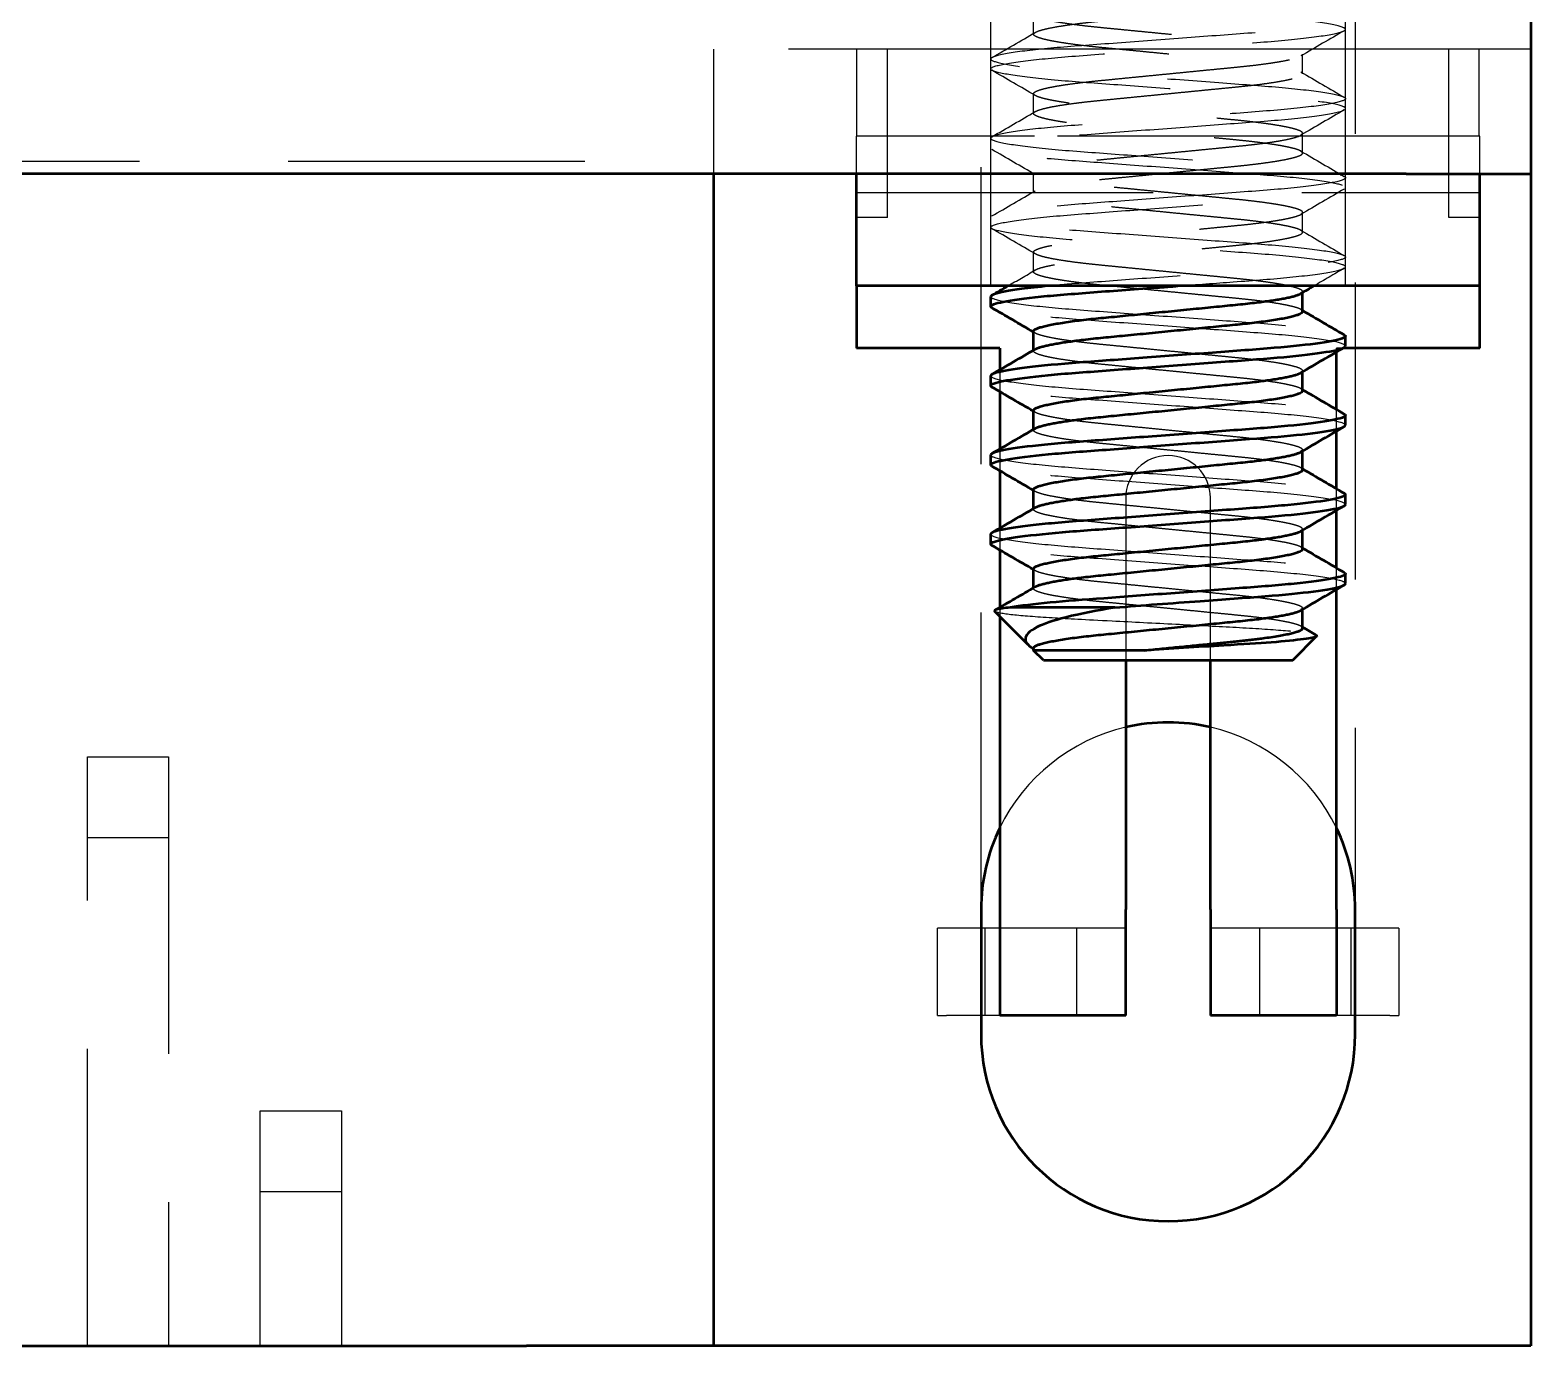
# Model space of a CAD drawing. Header units: millimetres. Extents: x 0 to 420, y 0 to 297.
# Drawn here: x 233.05 to 245.09, y 179.51 to 190.07 of the extents above; entities that cross this region are included whole.
import ezdxf

# ---------------------------------------------------------------- set-up
doc = ezdxf.new("R2010")
doc.units = ezdxf.units.MM
doc.header["$LTSCALE"] = 0.75
doc.linetypes.add('HIDDEN2', pattern=[4.7625, 3.175, -1.5875])
doc.layers.add('Hidden', color=7, linetype='HIDDEN2', lineweight=25)
doc.layers.add('Visible', color=7, linetype='Continuous', lineweight=50)

msp = doc.modelspace()

# ---------------------------------------------------------------- linework, layer by layer
at = {"layer": 'Hidden', "extrusion": (-1e-16, -1, 0)}
for p, q in [((240.681, 183.015), (240.681, 191.615)), ((240.759, 189.915), (240.759, 191.615)), ((243.603, 189.915), (243.603, 191.615)), ((243.681, 191.615), (243.681, 183.015)), ((241.102, 190.033), (241.102, 190.192)), ((238.536, 189.915), (238.536, 188.915)), ((245.091, 189.915), (238.536, 189.915)), ((239.686, 189.215), (239.686, 189.915)), ((239.931, 189.215), (239.931, 189.915)), ((243.676, 189.915), (240.686, 189.915)), ((240.759, 189.215), (240.759, 189.915)), ((240.759, 189.755), (240.759, 189.835)), ((243.26, 189.716), (243.26, 189.874)), ((243.603, 189.215), (243.603, 189.915)), ((244.431, 189.215), (244.431, 189.915)), ((244.676, 189.215), (244.676, 189.915)), ((241.102, 189.398), (241.102, 189.557)), ((243.603, 189.438), (243.603, 189.517)), ((244.681, 189.215), (239.681, 189.215)), ((239.681, 188.915), (239.681, 189.215)), ((239.931, 188.565), (239.931, 189.215)), ((243.676, 189.215), (240.686, 189.215)), ((240.759, 188.015), (240.759, 189.215)), ((243.26, 189.081), (243.26, 189.239)), ((243.603, 188.015), (243.603, 189.215)), ((244.431, 188.565), (244.431, 189.215)), ((244.681, 188.915), (244.681, 189.215)), ((240.759, 189.12), (240.759, 189.2)), ((220.836, 189.015), (238.536, 189.015)), ((241.102, 188.763), (241.102, 188.922)), ((243.603, 188.803), (243.603, 188.882)), ((239.681, 188.765), (244.681, 188.765)), ((239.931, 188.565), (239.681, 188.565)), ((240.759, 188.485), (240.759, 188.565)), ((243.26, 188.446), (243.26, 188.604)), ((244.681, 188.565), (244.431, 188.565)), ((241.102, 188.128), (241.102, 188.287)), ((243.603, 188.168), (243.603, 188.247)), ((243.26, 187.962), (243.26, 187.969)), ((241.102, 187.493), (241.102, 187.5)), ((243.531, 187.485), (243.531, 187.515)), ((243.582, 187.515), (243.531, 187.515)), ((240.831, 187.342), (240.831, 187.168)), ((243.26, 187.327), (243.26, 187.334)), ((243.531, 186.85), (243.531, 187.025)), ((241.102, 186.858), (241.102, 186.865)), ((240.831, 186.707), (240.831, 186.533)), ((243.26, 186.692), (243.26, 186.699)), ((243.531, 186.215), (243.531, 186.39)), ((241.102, 186.223), (241.102, 186.23)), ((241.841, 186.315), (241.841, 185.015)), ((242.521, 185.015), (242.521, 186.315)), ((240.831, 186.072), (240.831, 185.898)), ((243.26, 186.057), (243.26, 186.064)), ((243.531, 185.58), (243.531, 185.755)), ((241.102, 185.588), (241.102, 185.595)), ((240.831, 185.437), (240.831, 185.365)), ((243.26, 185.422), (243.26, 185.429)), ((241.116, 185.097), (241.107, 185.102)), ((233.516, 183.59), (233.516, 184.24)), ((233.516, 184.24), (234.166, 184.24)), ((233.516, 179.515), (233.516, 184.24)), ((233.516, 184.24), (234.166, 184.24)), ((234.166, 184.24), (234.166, 183.59)), ((234.166, 184.24), (234.166, 179.515)), ((234.166, 183.59), (233.516, 183.59)), ((240.403, 182.865), (240.331, 182.865)), ((240.331, 182.165), (240.331, 182.865)), ((240.831, 182.865), (240.403, 182.865)), ((240.831, 182.865), (240.712, 182.865)), ((240.712, 182.865), (240.712, 182.165)), ((240.831, 182.865), (240.712, 182.865)), ((240.712, 182.865), (240.712, 182.165)), ((241.841, 182.865), (240.831, 182.865)), ((241.449, 182.165), (241.449, 182.865)), ((243.531, 182.865), (242.521, 182.865)), ((242.913, 182.865), (242.913, 182.165)), ((243.959, 182.865), (243.531, 182.865)), ((243.65, 182.865), (243.531, 182.865)), ((243.65, 182.865), (243.531, 182.865)), ((243.65, 182.165), (243.65, 182.865)), ((243.65, 182.165), (243.65, 182.865)), ((244.031, 182.865), (243.959, 182.865)), ((244.031, 182.865), (244.031, 182.165)), ((240.331, 182.165), (240.403, 182.165)), ((240.831, 182.165), (240.403, 182.165)), ((240.831, 182.165), (240.712, 182.165)), ((240.831, 182.165), (240.712, 182.165)), ((243.959, 182.165), (243.531, 182.165)), ((243.65, 182.165), (243.531, 182.165)), ((243.65, 182.165), (243.531, 182.165)), ((243.959, 182.165), (244.031, 182.165)), ((234.901, 180.75), (234.901, 181.4)), ((234.901, 181.4), (235.551, 181.4)), ((234.901, 179.515), (234.901, 181.4)), ((234.901, 181.4), (235.551, 181.4)), ((235.551, 181.4), (235.551, 180.75)), ((235.551, 181.4), (235.551, 179.515)), ((235.551, 180.75), (234.901, 180.75))]:
    msp.add_line(p, q, dxfattribs=at)
at = {"layer": 'Hidden'}
for centre, radius, start, end in [((242.181, 186.315), 0.34, 0, 180), ((242.181, 183.015), 1.5, 103.1009, 154.1581), ((242.181, 183.015), 1.5, 25.8419, 76.8991)]:
    msp.add_arc(centre, radius, start, end, dxfattribs=at)
for points, knots in [([(242.258, 188.015), (242.411, 188.026), (242.561, 188.037), (242.872, 188.06), (243.026, 188.072), (243.292, 188.098), (243.401, 188.112), (243.555, 188.139), (243.598, 188.153), (243.608, 188.177), (243.578, 188.189), (243.452, 188.216), (243.353, 188.23), (243.099, 188.258), (242.947, 188.27), (242.612, 188.294), (242.433, 188.308), (242.061, 188.335), (241.872, 188.35), (241.523, 188.376), (241.366, 188.387), (241.093, 188.413), (240.981, 188.426), (240.818, 188.454), (240.771, 188.468), (240.751, 188.492), (240.775, 188.504), (240.893, 188.531), (240.987, 188.545), (241.233, 188.572), (241.384, 188.585), (241.716, 188.609), (241.893, 188.623), (242.259, 188.65), (242.444, 188.664), (242.793, 188.69), (242.953, 188.701), (243.238, 188.727), (243.358, 188.741), (243.529, 188.768), (243.58, 188.782), (243.614, 188.807), (243.595, 188.819), (243.485, 188.846), (243.394, 188.86), (243.159, 188.887), (243.018, 188.899), (242.694, 188.923), (242.512, 188.937), (242.14, 188.965), (241.954, 188.978), (241.603, 189.005), (241.441, 189.016), (241.149, 189.041), (241.025, 189.056), (240.846, 189.083), (240.79, 189.097), (240.747, 189.122), (240.761, 189.134), (240.861, 189.16), (240.947, 189.175), (241.175, 189.202), (241.314, 189.214), (241.634, 189.238), (241.814, 189.252), (242.185, 189.279), (242.372, 189.293), (242.726, 189.32), (242.89, 189.331), (243.187, 189.356), (243.315, 189.37), (243.503, 189.398), (243.564, 189.412), (243.615, 189.437), (243.605, 189.449), (243.515, 189.475), (243.433, 189.489), (243.211, 189.517), (243.076, 189.53), (242.76, 189.554), (242.581, 189.567), (242.21, 189.594), (242.023, 189.608), (241.667, 189.635), (241.501, 189.646), (241.201, 189.671), (241.071, 189.685), (240.875, 189.713), (240.809, 189.726), (240.748, 189.752), (240.753, 189.763), (240.833, 189.79), (240.91, 189.804), (241.123, 189.831), (241.256, 189.844), (241.567, 189.869), (241.745, 189.882), (242.115, 189.909), (242.303, 189.923), (242.661, 189.95), (242.829, 189.962), (243.134, 189.986), (243.268, 190), (243.472, 190.028), (243.542, 190.041), (243.612, 190.067), (243.612, 190.078), (243.541, 190.104), (243.469, 190.119), (243.262, 190.146), (243.133, 190.159), (242.827, 190.184), (242.653, 190.196), (242.286, 190.224), (242.097, 190.238), (241.736, 190.265), (241.567, 190.277), (241.256, 190.301), (241.119, 190.315), (240.906, 190.342), (240.832, 190.356), (240.753, 190.382), (240.748, 190.393), (240.809, 190.419), (240.877, 190.433), (241.076, 190.461), (241.203, 190.474), (241.502, 190.499), (241.673, 190.511), (242.037, 190.538), (242.226, 190.552), (242.589, 190.579), (242.76, 190.592), (243.077, 190.616), (243.217, 190.629), (243.438, 190.657), (243.517, 190.671), (243.605, 190.697), (243.615, 190.708), (243.564, 190.734), (243.5, 190.748), (243.308, 190.776), (243.185, 190.789), (242.891, 190.815), (242.724, 190.826), (242.363, 190.853), (242.174, 190.867), (241.808, 190.894), (241.635, 190.907), (241.314, 190.931), (241.17, 190.944), (240.941, 190.972), (240.858, 190.986), (240.761, 191.012), (240.747, 191.024), (240.789, 191.049), (240.847, 191.063), (241.029, 191.09), (241.149, 191.104), (241.436, 191.129), (241.6, 191.141), (241.956, 191.167), (242.146, 191.181), (242.514, 191.209), (242.689, 191.222), (243.017, 191.246), (243.166, 191.259), (243.403, 191.287), (243.491, 191.301), (243.595, 191.327), (243.614, 191.339), (243.581, 191.364), (243.527, 191.378), (243.353, 191.405), (243.236, 191.419), (242.955, 191.445), (242.794, 191.456), (242.44, 191.482), (242.25, 191.496), (241.881, 191.524), (241.704, 191.537), (241.373, 191.562), (241.223, 191.574), (240.979, 191.602), (240.887, 191.616), (240.773, 191.642), (240.75, 191.654), (240.773, 191.679), (240.823, 191.693), (240.989, 191.72), (241.102, 191.734), (241.377, 191.76), (241.535, 191.771), (241.885, 191.797), (242.075, 191.811), (242.446, 191.839), (242.624, 191.852), (242.958, 191.877), (243.11, 191.889), (243.361, 191.916), (243.458, 191.93), (243.578, 191.956), (243.606, 191.968), (243.601, 191.99), (243.568, 192.002), (243.506, 192.015)], [-5.66202, -5.66202, -5.66202, -5.66202, -5.61588, -5.61588, -5.561452, -5.561452, -5.505778, -5.505778, -5.449048, -5.449048, -5.394825, -5.394825, -5.338572, -5.338572, -5.282554, -5.282554, -5.227715, -5.227715, -5.170721, -5.170721, -5.116172, -5.116172, -5.06069, -5.06069, -5.004, -5.004, -4.949871, -4.949871, -4.893796, -4.893796, -4.837341, -4.837341, -4.782651, -4.782651, -4.727167, -4.727167, -4.672639, -4.672639, -4.615643, -4.615643, -4.560803, -4.560803, -4.504819, -4.504819, -4.448563, -4.448563, -4.39434, -4.39434, -4.337616, -4.337616, -4.281937, -4.281937, -4.227523, -4.227523, -4.170314, -4.170314, -4.115277, -4.115277, -4.059629, -4.059629, -4.003148, -4.003148, -3.948729, -3.948729, -3.891915, -3.891915, -3.835995, -3.835995, -3.781595, -3.781595, -3.724127, -3.724127, -3.668848, -3.668848, -3.613424, -3.613424, -3.556678, -3.556678, -3.502062, -3.502062, -3.445266, -3.445266, -3.389299, -3.389299, -3.335039, -3.335039, -3.278229, -3.278229, -3.222872, -3.222872, -3.167841, -3.167841, -3.110998, -3.110998, -3.056294, -3.056294, -2.999423, -2.999423, -2.943354, -2.943354, -2.889152, -2.889152, -2.832375, -2.832375, -2.776907, -2.776907, -2.722143, -2.722143, -2.665172, -2.665172, -2.610351, -2.610351, -2.553969, -2.553969, -2.49775, -2.49775, -2.443516, -2.443516, -2.386729, -2.386729, -2.331099, -2.331099, -2.276518, -2.276518, -2.219369, -2.219369, -2.164384, -2.164384, -2.108408, -2.108408, -2.051995, -2.051995, -1.997634, -1.997634, -1.940792, -1.940792, -1.884953, -1.884953, -1.830459, -1.830459, -1.773084, -1.773084, -1.717888, -1.717888, -1.662219, -1.662219, -1.605569, -1.605569, -1.551045, -1.551045, -1.494269, -1.494269, -1.438408, -1.438408, -1.384122, -1.384122, -1.327328, -1.327328, -1.272083, -1.272083, -1.216884, -1.216884, -1.160165, -1.160165, -1.105577, -1.105577, -1.048389, -1.048389, -0.992462, -0.992462, -0.93829, -0.93829, -0.881558, -0.881558, -0.826238, -0.826238, -0.771354, -0.771354, -0.714545, -0.714545, -0.659875, -0.659875, -0.603216, -0.603216, -0.547173, -0.547173, -0.493034, -0.493034, -0.436324, -0.436324, -0.380878, -0.380878, -0.326238, -0.326238, -0.269286, -0.269286, -0.214486, -0.214486, -0.158294, -0.158294, -0.102089, -0.102089, -0.051195, -0.051195, -0.000001, -0.000001, -0.000001, -0.000001]), ([(243.477, 192.015), (243.431, 192.006), (243.372, 191.998), (243.233, 191.981), (243.154, 191.973), (242.925, 191.953), (242.763, 191.942), (242.412, 191.916), (242.226, 191.902), (241.854, 191.874), (241.672, 191.861), (241.347, 191.836), (241.206, 191.824), (240.97, 191.797), (240.879, 191.783), (240.768, 191.756), (240.748, 191.744), (240.781, 191.719), (240.832, 191.706), (241.001, 191.678), (241.121, 191.664), (241.405, 191.638), (241.565, 191.627), (241.913, 191.601), (242.098, 191.587), (242.471, 191.559), (242.654, 191.546), (242.984, 191.521), (243.128, 191.509), (243.371, 191.482), (243.466, 191.468), (243.587, 191.441), (243.613, 191.429), (243.589, 191.404), (243.542, 191.391), (243.381, 191.363), (243.266, 191.349), (242.988, 191.323), (242.83, 191.312), (242.484, 191.286), (242.3, 191.272), (241.928, 191.245), (241.743, 191.231), (241.409, 191.206), (241.262, 191.194), (241.013, 191.168), (240.914, 191.154), (240.782, 191.126), (240.752, 191.113), (240.767, 191.089), (240.809, 191.076), (240.962, 191.048), (241.073, 191.034), (241.345, 191.008), (241.501, 190.996), (241.844, 190.971), (242.027, 190.957), (242.399, 190.93), (242.586, 190.916), (242.923, 190.891), (243.072, 190.879), (243.328, 190.853), (243.431, 190.839), (243.571, 190.811), (243.606, 190.798), (243.601, 190.774), (243.563, 190.761), (243.421, 190.734), (243.315, 190.72), (243.05, 190.693), (242.895, 190.682), (242.556, 190.656), (242.374, 190.643), (242.001, 190.615), (241.812, 190.601), (241.469, 190.575), (241.317, 190.564), (241.055, 190.538), (240.948, 190.524), (240.8, 190.496), (240.761, 190.483), (240.757, 190.459), (240.789, 190.446), (240.922, 190.419), (241.024, 190.405), (241.282, 190.378), (241.435, 190.366), (241.772, 190.341), (241.952, 190.328), (242.325, 190.3), (242.514, 190.286), (242.861, 190.26), (243.016, 190.249), (243.284, 190.223), (243.394, 190.209), (243.551, 190.182), (243.595, 190.168), (243.609, 190.144), (243.581, 190.132), (243.458, 190.105), (243.361, 190.091), (243.109, 190.063), (242.958, 190.051), (242.624, 190.026), (242.445, 190.013), (242.074, 189.985), (241.885, 189.971), (241.534, 189.945), (241.376, 189.934), (241.102, 189.908), (240.988, 189.895), (240.823, 189.867), (240.773, 189.853), (240.75, 189.829), (240.773, 189.817), (240.887, 189.79), (240.979, 189.776), (241.224, 189.748), (241.374, 189.736), (241.705, 189.711), (241.881, 189.698), (242.251, 189.671), (242.441, 189.657), (242.794, 189.63), (242.955, 189.619), (243.236, 189.593), (243.353, 189.58), (243.527, 189.552), (243.581, 189.538), (243.614, 189.513), (243.595, 189.502), (243.49, 189.475), (243.403, 189.461), (243.165, 189.434), (243.017, 189.421), (242.689, 189.396), (242.513, 189.383), (242.145, 189.356), (241.956, 189.342), (241.599, 189.315), (241.435, 189.304), (241.148, 189.278), (241.029, 189.265), (240.847, 189.237), (240.789, 189.223), (240.747, 189.198), (240.761, 189.187), (240.858, 189.16), (240.942, 189.146), (241.171, 189.119), (241.314, 189.105), (241.636, 189.081), (241.809, 189.069), (242.175, 189.041), (242.364, 189.027), (242.724, 189), (242.892, 188.989), (243.185, 188.964), (243.309, 188.95), (243.5, 188.922), (243.564, 188.908), (243.615, 188.883), (243.605, 188.872), (243.517, 188.845), (243.438, 188.831), (243.217, 188.804), (243.076, 188.79), (242.753, 188.766), (242.573, 188.753), (242.203, 188.725), (242.015, 188.711), (241.66, 188.685), (241.495, 188.673), (241.195, 188.648), (241.066, 188.634), (240.871, 188.607), (240.807, 188.593), (240.748, 188.567), (240.753, 188.556), (240.835, 188.53), (240.913, 188.516), (241.129, 188.488), (241.262, 188.475), (241.574, 188.451), (241.753, 188.438), (242.123, 188.41), (242.311, 188.396), (242.669, 188.37), (242.836, 188.358), (243.14, 188.333), (243.273, 188.319), (243.476, 188.292), (243.545, 188.278), (243.612, 188.252), (243.611, 188.241), (243.539, 188.215), (243.465, 188.201), (243.257, 188.173), (243.127, 188.16), (242.82, 188.135), (242.645, 188.123), (242.277, 188.096), (242.088, 188.082), (241.728, 188.055), (241.559, 188.043), (241.343, 188.026), (241.281, 188.02), (241.224, 188.015)], [-9.324967, -9.324967, -9.324967, -9.324967, -9.290712, -9.290712, -9.257025, -9.257025, -9.202444, -9.202444, -9.146628, -9.146628, -9.089746, -9.089746, -9.035382, -9.035382, -8.978985, -8.978985, -8.922792, -8.922792, -8.867812, -8.867812, -8.810672, -8.810672, -8.755964, -8.755964, -8.700338, -8.700338, -8.643493, -8.643493, -8.589219, -8.589219, -8.532999, -8.532999, -8.476363, -8.476363, -8.421529, -8.421529, -8.364548, -8.364548, -8.309621, -8.309621, -8.254137, -8.254137, -8.197285, -8.197285, -8.143006, -8.143006, -8.086916, -8.086916, -8.029767, -8.029767, -7.975031, -7.975031, -7.918157, -7.918157, -7.862935, -7.862935, -7.807542, -7.807542, -7.75064, -7.75064, -7.696271, -7.696271, -7.640264, -7.640264, -7.583377, -7.583377, -7.528716, -7.528716, -7.471924, -7.471924, -7.416264, -7.416264, -7.360934, -7.360934, -7.303416, -7.303416, -7.248868, -7.248868, -7.192896, -7.192896, -7.135964, -7.135964, -7.081484, -7.081484, -7.024941, -7.024941, -6.969009, -6.969009, -6.913903, -6.913903, -6.856626, -6.856626, -6.802022, -6.802022, -6.746272, -6.746272, -6.68941, -6.68941, -6.635087, -6.635087, -6.578752, -6.578752, -6.522442, -6.522442, -6.467515, -6.467515, -6.410431, -6.410431, -6.355673, -6.355673, -6.300098, -6.300098, -6.24326, -6.24326, -6.188999, -6.188999, -6.132827, -6.132827, -6.07605, -6.07605, -6.021255, -6.021255, -5.964315, -5.964315, -5.909313, -5.909313, -5.853866, -5.853866, -5.797008, -5.797008, -5.742715, -5.742715, -5.68666, -5.68666, -5.629354, -5.629354, -5.574642, -5.574642, -5.517794, -5.517794, -5.462478, -5.462478, -5.407107, -5.407107, -5.350187, -5.350187, -5.295781, -5.295781, -5.239794, -5.239794, -5.182891, -5.182891, -5.128243, -5.128243, -5.071466, -5.071466, -5.01568, -5.01568, -4.960359, -4.960359, -4.902854, -4.902854, -4.848242, -4.848242, -4.792278, -4.792278, -4.735311, -4.735311, -4.678386, -4.678386, -4.62232, -4.62232, -4.567926, -4.567926, -4.510986, -4.510986, -4.455534, -4.455534, -4.40032, -4.40032, -4.343382, -4.343382, -4.288586, -4.288586, -4.23148, -4.23148, -4.175323, -4.175323, -4.121005, -4.121005, -4.064107, -4.064107, -4.008555, -4.008555, -3.953625, -3.953625, -3.896571, -3.896571, -3.841669, -3.841669, -3.785066, -3.785066, -3.72877, -3.72877, -3.674441, -3.674441, -3.650976, -3.650976, -3.650976, -3.650976]), ([(240.759, 187.93), (240.759, 187.924), (240.765, 187.919), (240.811, 187.9), (240.881, 187.886), (241.081, 187.858), (241.209, 187.845), (241.509, 187.82), (241.681, 187.808), (242.046, 187.781), (242.235, 187.767), (242.598, 187.74), (242.768, 187.728), (243.083, 187.703), (243.223, 187.69), (243.442, 187.662), (243.52, 187.648), (243.577, 187.631), (243.587, 187.627), (243.593, 187.623)], [-3.5315691, -3.5315691, -3.5315691, -3.5315691, -3.5071146, -3.5071146, -3.449893, -3.449893, -3.3948362, -3.3948362, -3.3386622, -3.3386622, -3.2821817, -3.2821817, -3.2277459, -3.2277459, -3.1708041, -3.1708041, -3.1149029, -3.1149029, -3.0978846, -3.0978846, -3.0978846, -3.0978846]), ([(243.603, 187.533), (243.603, 187.533), (243.603, 187.534), (243.599, 187.547), (243.56, 187.56), (243.415, 187.587), (243.307, 187.601), (243.04, 187.628), (242.885, 187.639), (242.544, 187.665), (242.362, 187.678), (241.988, 187.706), (241.8, 187.72), (241.458, 187.745), (241.307, 187.757), (241.047, 187.783), (240.942, 187.797), (240.818, 187.82), (240.784, 187.83), (240.768, 187.839)], [-6.3445245, -6.3445245, -6.3445245, -6.3445245, -6.3413396, -6.3413396, -6.2867318, -6.2867318, -6.2299934, -6.2299934, -6.1745494, -6.1745494, -6.1192776, -6.1192776, -6.0618177, -6.0618177, -6.00741, -6.00741, -5.9514976, -5.9514976, -5.9112672, -5.9112672, -5.9112672, -5.9112672]), ([(240.759, 187.295), (240.759, 187.291), (240.762, 187.287), (240.791, 187.27), (240.851, 187.256), (241.037, 187.229), (241.158, 187.215), (241.447, 187.19), (241.613, 187.178), (241.971, 187.152), (242.16, 187.137), (242.527, 187.11), (242.702, 187.097), (243.027, 187.073), (243.173, 187.06), (243.407, 187.032), (243.494, 187.018), (243.568, 186.999), (243.584, 186.994), (243.593, 186.989)], [-2.6302563, -2.6302563, -2.6302563, -2.6302563, -2.6132978, -2.6132978, -2.5558333, -2.5558333, -2.500558, -2.500558, -2.4451611, -2.4451611, -2.3884173, -2.3884173, -2.3338048, -2.3338048, -2.2770173, -2.2770173, -2.2210523, -2.2210523, -2.1972637, -2.1972637, -2.1972637, -2.1972637]), ([(243.603, 186.898), (243.603, 186.9), (243.602, 186.902), (243.586, 186.917), (243.538, 186.93), (243.374, 186.958), (243.258, 186.972), (242.978, 186.998), (242.819, 187.009), (242.472, 187.035), (242.288, 187.049), (241.916, 187.076), (241.731, 187.09), (241.399, 187.115), (241.253, 187.126), (241.005, 187.153), (240.908, 187.167), (240.807, 187.189), (240.781, 187.196), (240.768, 187.204)], [-7.2434415, -7.2434415, -7.2434415, -7.2434415, -7.2330016, -7.2330016, -7.1781936, -7.1781936, -7.1212361, -7.1212361, -7.0664631, -7.0664631, -7.0110071, -7.0110071, -6.9542338, -6.9542338, -6.9000353, -6.9000353, -6.8439782, -6.8439782, -6.8109643, -6.8109643, -6.8109643, -6.8109643]), ([(240.759, 186.66), (240.759, 186.658), (240.76, 186.655), (240.775, 186.641), (240.826, 186.627), (240.994, 186.599), (241.108, 186.585), (241.384, 186.56), (241.543, 186.548), (241.894, 186.522), (242.084, 186.508), (242.454, 186.481), (242.632, 186.467), (242.966, 186.443), (243.117, 186.43), (243.366, 186.403), (243.462, 186.389), (243.558, 186.368), (243.581, 186.361), (243.593, 186.353)], [-1.7309622, -1.7309622, -1.7309622, -1.7309622, -1.7209898, -1.7209898, -1.6642196, -1.6642196, -1.6087503, -1.6087503, -1.5540039, -1.5540039, -1.4970314, -1.4970314, -1.4422097, -1.4422097, -1.3858555, -1.3858555, -1.3296346, -1.3296346, -1.2984916, -1.2984916, -1.2984916, -1.2984916]), ([(243.603, 186.263), (243.603, 186.267), (243.6, 186.27), (243.57, 186.287), (243.513, 186.3), (243.332, 186.328), (243.207, 186.342), (242.914, 186.368), (242.752, 186.379), (242.4, 186.405), (242.214, 186.419), (241.842, 186.447), (241.66, 186.46), (241.337, 186.484), (241.196, 186.497), (240.963, 186.524), (240.874, 186.538), (240.795, 186.558), (240.778, 186.563), (240.768, 186.569)], [-8.1428507, -8.1428507, -8.1428507, -8.1428507, -8.1253313, -8.1253313, -8.0701537, -8.0701537, -8.0127976, -8.0127976, -7.9583055, -7.9583055, -7.9024857, -7.9024857, -7.8456529, -7.8456529, -7.7913057, -7.7913057, -7.7349103, -7.7349103, -7.7097887, -7.7097887, -7.7097887, -7.7097887]), ([(240.759, 186.025), (240.759, 186.024), (240.759, 186.024), (240.762, 186.011), (240.803, 185.997), (240.953, 185.97), (241.06, 185.956), (241.324, 185.93), (241.477, 185.918), (241.821, 185.893), (242.01, 185.879), (242.383, 185.851), (242.564, 185.837), (242.903, 185.812), (243.058, 185.801), (243.321, 185.774), (243.426, 185.76), (243.546, 185.736), (243.578, 185.727), (243.593, 185.718)], [-0.8320296, -0.8320296, -0.8320296, -0.8320296, -0.8295443, -0.8295443, -0.7727045, -0.7727045, -0.7168611, -0.7168611, -0.6623747, -0.6623747, -0.6049931, -0.6049931, -0.5497919, -0.5497919, -0.494141, -0.494141, -0.4374853, -0.4374853, -0.3987018, -0.3987018, -0.3987018, -0.3987018]), ([(243.603, 185.628), (243.603, 185.633), (243.596, 185.639), (243.551, 185.657), (243.484, 185.671), (243.286, 185.699), (243.155, 185.712), (242.854, 185.737), (242.688, 185.749), (242.331, 185.775), (242.143, 185.789), (241.771, 185.817), (241.591, 185.83), (241.275, 185.854), (241.141, 185.867), (240.922, 185.895), (240.842, 185.909), (240.785, 185.926), (240.775, 185.93), (240.768, 185.934)], [-9.0414321, -9.0414321, -9.0414321, -9.0414321, -9.0167781, -9.0167781, -8.9614821, -8.9614821, -8.9047662, -8.9047662, -8.8506068, -8.8506068, -8.7947034, -8.7947034, -8.7374983, -8.7374983, -8.6829323, -8.6829323, -8.6262353, -8.6262353, -8.6093194, -8.6093194, -8.6093194, -8.6093194]), ([(240.789, 185.407), (240.79, 185.406), (240.792, 185.405), (240.812, 185.396), (240.865, 185.387), (241.033, 185.37), (241.143, 185.362), (241.366, 185.348), (241.518, 185.34), (241.897, 185.321), (242.071, 185.312), (242.402, 185.295), (242.557, 185.287), (242.848, 185.271), (242.979, 185.263), (243.186, 185.246), (243.262, 185.238), (243.344, 185.224), (243.361, 185.219), (243.369, 185.214)], [-0.5690333, -0.5690333, -0.5690333, -0.5690333, -0.5590926, -0.5590926, -0.4914394, -0.4914394, -0.4263656, -0.4263656, -0.3815815, -0.3815815, -0.347023, -0.347023, -0.3149821, -0.3149821, -0.281842, -0.281842, -0.2510152, -0.2510152, -0.2300744, -0.2300744, -0.2300744, -0.2300744])]:
    msp.add_open_spline(points, degree=3, knots=knots, dxfattribs=at)
for points, weights, knots in [([(243.26, 187.811), (243.26, 187.864), (242.72, 187.916), (242.181, 187.969), (241.642, 188.022), (241.102, 188.075), (241.102, 188.128), (241.102, 188.181), (241.642, 188.234), (242.181, 188.287), (242.72, 188.34), (243.26, 188.393), (243.26, 188.446), (243.26, 188.499), (242.72, 188.551), (242.181, 188.604), (241.642, 188.657), (241.102, 188.71), (241.102, 188.763), (241.102, 188.816), (241.642, 188.869), (242.181, 188.922), (242.72, 188.975), (243.26, 189.028), (243.26, 189.081), (243.26, 189.134), (242.72, 189.186), (242.181, 189.239), (241.642, 189.292), (241.102, 189.345), (241.102, 189.398), (241.102, 189.451), (241.642, 189.504), (242.181, 189.557), (242.72, 189.61), (243.26, 189.663), (243.26, 189.716), (243.26, 189.769), (242.72, 189.821), (242.181, 189.874), (241.642, 189.927), (241.102, 189.98), (241.102, 190.033), (241.102, 190.086), (241.642, 190.139), (242.181, 190.192), (242.72, 190.245), (243.26, 190.298), (243.26, 190.351), (243.26, 190.404), (242.72, 190.456), (242.181, 190.509), (241.642, 190.562), (241.102, 190.615), (241.102, 190.668), (241.102, 190.721), (241.642, 190.774), (242.181, 190.827), (242.72, 190.88), (243.26, 190.933), (243.26, 190.986), (243.26, 191.039), (242.72, 191.091), (242.181, 191.144), (241.642, 191.197), (241.102, 191.25), (241.102, 191.303), (241.102, 191.356), (241.642, 191.409), (242.181, 191.462), (242.72, 191.515), (243.26, 191.568), (243.26, 191.621), (243.26, 191.674), (242.72, 191.726), (242.181, 191.779), (241.642, 191.832), (241.102, 191.885), (241.102, 191.938), (241.102, 191.974), (241.392, 192.015)], [1, 0.866025403784, 1, 0.866025403784, 1, 0.866025403784, 1, 0.866025403784, 1, 0.866025403784, 1, 0.866025403784, 1, 0.866025403784, 1, 0.866025403784, 1, 0.866025403784, 1, 0.866025403784, 1, 0.866025403784, 1, 0.866025403784, 1, 0.866025403784, 1, 0.866025403784, 1, 0.866025403784, 1, 0.866025403784, 1, 0.866025403784, 1, 0.866025403784, 1, 0.866025403784, 1, 0.866025403784, 1, 0.866025403784, 1, 0.866025403784, 1, 0.866025403784, 1, 0.866025403784, 1, 0.866025403784, 1, 0.866025403784, 1, 0.866025403784, 1, 0.866025403784, 1, 0.866025403784, 1, 0.866025403784, 1, 0.866025403784, 1, 0.866025403784, 1, 0.866025403784, 1, 0.866025403784, 1, 0.866025403784, 1, 0.866025403784, 1, 0.866025403784, 1, 0.866025403784, 1, 0.866025403784, 1, 0.904604290732, 0.945060326553], [0.3125, 0.3125, 0.3125, 0.3229167, 0.3229167, 0.3333333, 0.3333333, 0.34375, 0.34375, 0.3541667, 0.3541667, 0.3645833, 0.3645833, 0.375, 0.375, 0.3854167, 0.3854167, 0.3958333, 0.3958333, 0.40625, 0.40625, 0.4166667, 0.4166667, 0.4270833, 0.4270833, 0.4375, 0.4375, 0.4479167, 0.4479167, 0.4583333, 0.4583333, 0.46875, 0.46875, 0.4791667, 0.4791667, 0.4895833, 0.4895833, 0.5, 0.5, 0.5104167, 0.5104167, 0.5208333, 0.5208333, 0.53125, 0.53125, 0.5416667, 0.5416667, 0.5520833, 0.5520833, 0.5625, 0.5625, 0.5729167, 0.5729167, 0.5833333, 0.5833333, 0.59375, 0.59375, 0.6041667, 0.6041667, 0.6145833, 0.6145833, 0.625, 0.625, 0.6354167, 0.6354167, 0.6458333, 0.6458333, 0.65625, 0.65625, 0.6666667, 0.6666667, 0.6770833, 0.6770833, 0.6875, 0.6875, 0.6979167, 0.6979167, 0.7083333, 0.7083333, 0.71875, 0.71875, 0.7261671, 0.7261671, 0.7261671]), ([(243.246, 187.954), (243.26, 187.962), (243.26, 187.969), (243.26, 188.022), (242.72, 188.075), (242.181, 188.128), (241.642, 188.181), (241.102, 188.234), (241.102, 188.287), (241.102, 188.34), (241.642, 188.393), (242.181, 188.446), (242.72, 188.499), (243.26, 188.551), (243.26, 188.604), (243.26, 188.657), (242.72, 188.71), (242.181, 188.763), (241.642, 188.816), (241.102, 188.869), (241.102, 188.922), (241.102, 188.975), (241.642, 189.028), (242.181, 189.081), (242.72, 189.134), (243.26, 189.186), (243.26, 189.239), (243.26, 189.292), (242.72, 189.345), (242.181, 189.398), (241.642, 189.451), (241.102, 189.504), (241.102, 189.557), (241.102, 189.61), (241.642, 189.663), (242.181, 189.716), (242.72, 189.769), (243.26, 189.821), (243.26, 189.874), (243.26, 189.927), (242.72, 189.98), (242.181, 190.033), (241.642, 190.086), (241.102, 190.139), (241.102, 190.192), (241.102, 190.245), (241.642, 190.298), (242.181, 190.351), (242.72, 190.404), (243.26, 190.456), (243.26, 190.509), (243.26, 190.562), (242.72, 190.615), (242.181, 190.668), (241.642, 190.721), (241.102, 190.774), (241.102, 190.827), (241.102, 190.88), (241.642, 190.933), (242.181, 190.986), (242.72, 191.039), (243.26, 191.091), (243.26, 191.144), (243.26, 191.197), (242.72, 191.25), (242.181, 191.303), (241.642, 191.356), (241.102, 191.409), (241.102, 191.462), (241.102, 191.515), (241.642, 191.568), (242.181, 191.621), (242.72, 191.674), (243.26, 191.726), (243.26, 191.779), (243.26, 191.832), (242.72, 191.885), (242.181, 191.938), (241.642, 191.991), (241.527, 192.002), (241.432, 192.015)], [0.96501326851, 0.979312070091, 1, 0.866025403784, 1, 0.866025403784, 1, 0.866025403784, 1, 0.866025403784, 1, 0.866025403784, 1, 0.866025403784, 1, 0.866025403784, 1, 0.866025403784, 1, 0.866025403784, 1, 0.866025403784, 1, 0.866025403784, 1, 0.866025403784, 1, 0.866025403784, 1, 0.866025403784, 1, 0.866025403784, 1, 0.866025403784, 1, 0.866025403784, 1, 0.866025403784, 1, 0.866025403784, 1, 0.866025403784, 1, 0.866025403784, 1, 0.866025403784, 1, 0.866025403784, 1, 0.866025403784, 1, 0.866025403784, 1, 0.866025403784, 1, 0.866025403784, 1, 0.866025403784, 1, 0.866025403784, 1, 0.866025403784, 1, 0.866025403784, 1, 0.866025403784, 1, 0.866025403784, 1, 0.866025403784, 1, 0.866025403784, 1, 0.866025403784, 1, 0.866025403784, 1, 0.866025403784, 1, 0.968146923617, 0.951440278031], [0.3108915, 0.3108915, 0.3108915, 0.3125, 0.3125, 0.3229167, 0.3229167, 0.3333333, 0.3333333, 0.34375, 0.34375, 0.3541667, 0.3541667, 0.3645833, 0.3645833, 0.375, 0.375, 0.3854167, 0.3854167, 0.3958333, 0.3958333, 0.40625, 0.40625, 0.4166667, 0.4166667, 0.4270833, 0.4270833, 0.4375, 0.4375, 0.4479167, 0.4479167, 0.4583333, 0.4583333, 0.46875, 0.46875, 0.4791667, 0.4791667, 0.4895833, 0.4895833, 0.5, 0.5, 0.5104167, 0.5104167, 0.5208333, 0.5208333, 0.53125, 0.53125, 0.5416667, 0.5416667, 0.5520833, 0.5520833, 0.5625, 0.5625, 0.5729167, 0.5729167, 0.5833333, 0.5833333, 0.59375, 0.59375, 0.6041667, 0.6041667, 0.6145833, 0.6145833, 0.625, 0.625, 0.6354167, 0.6354167, 0.6458333, 0.6458333, 0.65625, 0.65625, 0.6666667, 0.6666667, 0.6770833, 0.6770833, 0.6875, 0.6875, 0.6979167, 0.6979167, 0.7083333, 0.7083333, 0.7108099, 0.7108099, 0.7108099]), ([(243.246, 187.319), (243.26, 187.327), (243.26, 187.334), (243.26, 187.387), (242.72, 187.44), (242.181, 187.493), (241.642, 187.546), (241.102, 187.599), (241.102, 187.652)], [0.96501326851, 0.979312070091, 1, 0.866025403784, 1, 0.866025403784, 1, 0.866025403784, 1], [0.24839149, 0.24839149, 0.24839149, 0.25, 0.25, 0.26041667, 0.26041667, 0.27083333, 0.27083333, 0.28125, 0.28125, 0.28125]), ([(243.26, 187.176), (243.26, 187.229), (242.72, 187.281), (242.181, 187.334), (241.642, 187.387), (241.102, 187.44), (241.102, 187.493), (241.102, 187.5), (241.116, 187.508)], [1, 0.866025403784, 1, 0.866025403784, 1, 0.866025403784, 1, 0.979312070091, 0.96501326851], [0.25, 0.25, 0.25, 0.26041667, 0.26041667, 0.27083333, 0.27083333, 0.28125, 0.28125, 0.28285851, 0.28285851, 0.28285851]), ([(243.246, 186.684), (243.26, 186.692), (243.26, 186.699), (243.26, 186.752), (242.72, 186.805), (242.181, 186.858), (241.642, 186.911), (241.102, 186.964), (241.102, 187.017)], [0.96501326851, 0.979312070091, 1, 0.866025403784, 1, 0.866025403784, 1, 0.866025403784, 1], [0.18589149, 0.18589149, 0.18589149, 0.1875, 0.1875, 0.19791667, 0.19791667, 0.20833333, 0.20833333, 0.21875, 0.21875, 0.21875]), ([(243.26, 186.541), (243.26, 186.594), (242.72, 186.646), (242.181, 186.699), (241.642, 186.752), (241.102, 186.805), (241.102, 186.858), (241.102, 186.865), (241.116, 186.873)], [1, 0.866025403784, 1, 0.866025403784, 1, 0.866025403784, 1, 0.979312070091, 0.96501326851], [0.1875, 0.1875, 0.1875, 0.19791667, 0.19791667, 0.20833333, 0.20833333, 0.21875, 0.21875, 0.22035851, 0.22035851, 0.22035851]), ([(243.246, 186.049), (243.26, 186.057), (243.26, 186.064), (243.26, 186.117), (242.72, 186.17), (242.181, 186.223), (241.642, 186.276), (241.102, 186.329), (241.102, 186.382)], [0.96501326851, 0.979312070091, 1, 0.866025403784, 1, 0.866025403784, 1, 0.866025403784, 1], [0.12339149, 0.12339149, 0.12339149, 0.125, 0.125, 0.13541667, 0.13541667, 0.14583333, 0.14583333, 0.15625, 0.15625, 0.15625]), ([(243.26, 185.906), (243.26, 185.959), (242.72, 186.011), (242.181, 186.064), (241.642, 186.117), (241.102, 186.17), (241.102, 186.223), (241.102, 186.23), (241.116, 186.238)], [1, 0.866025403784, 1, 0.866025403784, 1, 0.866025403784, 1, 0.979312070091, 0.96501326851], [0.125, 0.125, 0.125, 0.13541667, 0.13541667, 0.14583333, 0.14583333, 0.15625, 0.15625, 0.15785851, 0.15785851, 0.15785851]), ([(243.246, 185.414), (243.26, 185.422), (243.26, 185.429), (243.26, 185.482), (242.72, 185.535), (242.181, 185.588), (241.642, 185.641), (241.102, 185.694), (241.102, 185.747)], [0.96501326851, 0.979312070091, 1, 0.866025403784, 1, 0.866025403784, 1, 0.866025403784, 1], [0.06089149, 0.06089149, 0.06089149, 0.0625, 0.0625, 0.07291667, 0.07291667, 0.08333333, 0.08333333, 0.09375, 0.09375, 0.09375]), ([(243.26, 185.271), (243.26, 185.324), (242.72, 185.376), (242.181, 185.429), (241.642, 185.482), (241.102, 185.535), (241.102, 185.588), (241.102, 185.595), (241.116, 185.603)], [1, 0.866025403784, 1, 0.866025403784, 1, 0.866025403784, 1, 0.979312070091, 0.96501326851], [0.0625, 0.0625, 0.0625, 0.07291667, 0.07291667, 0.08333333, 0.08333333, 0.09375, 0.09375, 0.09535851, 0.09535851, 0.09535851])]:
    msp.add_rational_spline(points, weights, degree=2, knots=knots, dxfattribs=at)
for points in [[(243.593, 190.062), (243.478, 189.994), (243.362, 189.927), (243.246, 189.859)], [(240.768, 189.846), (240.884, 189.913), (241, 189.981), (241.116, 190.048)], [(241.116, 189.542), (241, 189.609), (240.884, 189.677), (240.768, 189.744)], [(243.246, 189.731), (243.362, 189.663), (243.478, 189.596), (243.593, 189.528)], [(240.768, 189.211), (240.884, 189.278), (241, 189.346), (241.116, 189.413)], [(243.593, 189.427), (243.478, 189.359), (243.362, 189.292), (243.246, 189.224)], [(241.116, 188.907), (241, 188.974), (240.884, 189.042), (240.768, 189.109)], [(243.246, 189.096), (243.362, 189.028), (243.478, 188.961), (243.593, 188.893)], [(240.768, 188.576), (240.884, 188.643), (241, 188.711), (241.116, 188.778)], [(243.593, 188.792), (243.478, 188.724), (243.362, 188.657), (243.246, 188.589)], [(241.116, 188.272), (241, 188.339), (240.884, 188.407), (240.768, 188.474)], [(243.246, 188.461), (243.362, 188.393), (243.478, 188.326), (243.593, 188.258)], [(240.895, 188.015), (240.969, 188.057), (241.042, 188.1), (241.116, 188.143)], [(243.593, 188.157), (243.512, 188.109), (243.431, 188.062), (243.35, 188.015)], [(243.246, 187.826), (243.251, 187.823), (243.255, 187.82), (243.26, 187.818)], [(241.116, 187.637), (241.111, 187.639), (241.107, 187.642), (241.102, 187.645)], [(243.246, 187.191), (243.251, 187.188), (243.255, 187.185), (243.26, 187.183)], [(241.116, 187.002), (241.111, 187.004), (241.107, 187.007), (241.102, 187.01)], [(243.246, 186.556), (243.251, 186.553), (243.255, 186.55), (243.26, 186.548)], [(241.116, 186.367), (241.111, 186.369), (241.107, 186.372), (241.102, 186.375)], [(243.246, 185.921), (243.251, 185.918), (243.255, 185.915), (243.26, 185.913)], [(241.116, 185.732), (241.111, 185.734), (241.107, 185.737), (241.102, 185.74)], [(243.246, 185.286), (243.251, 185.283), (243.255, 185.28), (243.26, 185.278)], [(241.102, 185.105), (241.108, 185.101), (241.115, 185.097), (241.122, 185.093)]]:
    msp.add_open_spline(points, degree=3, dxfattribs=at)
msp.add_rational_spline([(241.122, 185.093), (241.102, 185.103), (241.102, 185.112)], [0.959251943577, 0.974937585969, 1], degree=2, dxfattribs=at)
at = {"layer": 'Visible', "extrusion": (-1e-16, -1, 0)}
for p, q in [((245.091, 191.615), (245.091, 188.915)), ((244.091, 188.915), (215.281, 188.915)), ((238.536, 188.915), (238.536, 179.515)), ((239.681, 188.015), (239.681, 188.915)), ((244.091, 188.915), (245.091, 188.915)), ((244.681, 188.015), (244.681, 188.915)), ((245.091, 188.915), (245.091, 179.515)), ((244.681, 188.015), (239.681, 188.015)), ((239.681, 188.015), (239.681, 187.515)), ((244.681, 187.515), (244.681, 188.015)), ((240.759, 187.85), (240.759, 187.93)), ((243.26, 187.811), (243.26, 187.962)), ((241.102, 187.5), (241.102, 187.652)), ((243.603, 187.533), (243.603, 187.612)), ((240.831, 187.515), (239.681, 187.515)), ((240.831, 187.515), (240.831, 187.342)), ((243.531, 187.025), (243.531, 187.485)), ((244.681, 187.515), (243.582, 187.515)), ((240.759, 187.215), (240.759, 187.295)), ((243.26, 187.176), (243.26, 187.327)), ((240.831, 187.168), (240.831, 186.707)), ((241.102, 186.865), (241.102, 187.017)), ((243.603, 186.898), (243.603, 186.977)), ((243.531, 186.39), (243.531, 186.85)), ((243.26, 186.541), (243.26, 186.692)), ((240.759, 186.58), (240.759, 186.66)), ((240.831, 186.533), (240.831, 186.072)), ((241.102, 186.23), (241.102, 186.382)), ((243.603, 186.263), (243.603, 186.342)), ((243.531, 185.755), (243.531, 186.215)), ((240.759, 185.945), (240.759, 186.025)), ((243.26, 185.906), (243.26, 186.057)), ((240.831, 185.898), (240.831, 185.437)), ((241.102, 185.595), (241.102, 185.747)), ((243.603, 185.628), (243.603, 185.707)), ((243.531, 183.015), (243.531, 185.58)), ((241.058, 185.138), (240.789, 185.407)), ((240.831, 185.365), (240.831, 183.015)), ((241.753, 185.437), (240.914, 185.437)), ((243.26, 185.271), (243.26, 185.422)), ((243.181, 185.015), (243.372, 185.206)), ((241.102, 185.093), (241.102, 185.112)), ((241.993, 185.093), (241.102, 185.093)), ((241.181, 185.015), (241.102, 185.093)), ((241.181, 185.015), (243.181, 185.015)), ((241.841, 185.015), (241.841, 183.015)), ((242.521, 183.015), (242.521, 185.015)), ((240.681, 183.015), (240.681, 182.015)), ((240.831, 183.015), (240.831, 182.165)), ((241.841, 182.165), (241.841, 183.015)), ((242.521, 183.015), (242.521, 182.165)), ((243.531, 183.015), (243.531, 182.165)), ((243.681, 182.015), (243.681, 183.015)), ((241.841, 182.165), (240.831, 182.165)), ((243.531, 182.165), (242.521, 182.165)), ((222.336, 179.515), (237.036, 179.515)), ((238.536, 179.515), (237.036, 179.515)), ((245.091, 179.515), (238.536, 179.515))]:
    msp.add_line(p, q, dxfattribs=at)
at = {"layer": 'Visible'}
for centre, start, end in [((242.181, 183.015), 76.8991, 103.1009), ((242.181, 183.015), 154.1581, 180), ((242.181, 183.015), 0, 25.8419), ((242.181, 182.015), 180, 0)]:
    msp.add_arc(centre, 1.5, start, end, dxfattribs=at)
for points, knots in [([(240.768, 187.839), (240.762, 187.843), (240.759, 187.847), (240.758, 187.862), (240.792, 187.875), (240.929, 187.902), (241.032, 187.916), (241.292, 187.943), (241.446, 187.954), (241.784, 187.98), (241.965, 187.993), (242.184, 188.009), (242.221, 188.012), (242.258, 188.015)], [-5.9112672, -5.9112672, -5.9112672, -5.9112672, -5.8946809, -5.8946809, -5.8402681, -5.8402681, -5.7837927, -5.7837927, -5.7281169, -5.7281169, -5.673084, -5.673084, -5.6620199, -5.6620199, -5.6620199, -5.6620199]), ([(241.224, 188.015), (241.142, 188.007), (241.069, 187.999), (240.902, 187.977), (240.829, 187.963), (240.769, 187.943), (240.759, 187.936), (240.759, 187.93)], [-3.6509763, -3.6509763, -3.6509763, -3.6509763, -3.6175437, -3.6175437, -3.5618408, -3.5618408, -3.5315691, -3.5315691, -3.5315691, -3.5315691]), ([(240.768, 187.204), (240.759, 187.209), (240.756, 187.215), (240.769, 187.232), (240.813, 187.245), (240.968, 187.272), (241.08, 187.287), (241.354, 187.313), (241.512, 187.324), (241.855, 187.35), (242.038, 187.363), (242.411, 187.391), (242.597, 187.405), (242.933, 187.43), (243.081, 187.441), (243.335, 187.468), (243.437, 187.482), (243.57, 187.509), (243.603, 187.521), (243.603, 187.533)], [-6.8109643, -6.8109643, -6.8109643, -6.8109643, -6.7870809, -6.7870809, -6.7323873, -6.7323873, -6.6755544, -6.6755544, -6.6205096, -6.6205096, -6.5651621, -6.5651621, -6.5083531, -6.5083531, -6.4540924, -6.4540924, -6.3981341, -6.3981341, -6.3445245, -6.3445245, -6.3445245, -6.3445245]), ([(243.593, 187.623), (243.608, 187.615), (243.606, 187.607), (243.561, 187.585), (243.496, 187.571), (243.303, 187.543), (243.179, 187.53), (242.884, 187.505), (242.716, 187.493), (242.355, 187.466), (242.165, 187.452), (241.8, 187.425), (241.628, 187.412), (241.308, 187.388), (241.164, 187.375), (240.937, 187.347), (240.855, 187.333), (240.775, 187.311), (240.759, 187.303), (240.759, 187.295)], [-3.0978846, -3.0978846, -3.0978846, -3.0978846, -3.0602863, -3.0602863, -3.0028486, -3.0028486, -2.9475913, -2.9475913, -2.8917483, -2.8917483, -2.8350403, -2.8350403, -2.7804584, -2.7804584, -2.7235982, -2.7235982, -2.6676828, -2.6676828, -2.6302563, -2.6302563, -2.6302563, -2.6302563]), ([(243.593, 186.989), (243.605, 186.982), (243.606, 186.975), (243.579, 186.955), (243.524, 186.942), (243.348, 186.914), (243.23, 186.9), (242.948, 186.875), (242.786, 186.863), (242.432, 186.837), (242.242, 186.823), (241.873, 186.795), (241.696, 186.782), (241.366, 186.758), (241.216, 186.745), (240.974, 186.718), (240.883, 186.704), (240.781, 186.679), (240.759, 186.67), (240.759, 186.66)], [-2.1972637, -2.1972637, -2.1972637, -2.1972637, -2.166804, -2.166804, -2.1100026, -2.1100026, -2.0546474, -2.0546474, -1.9996374, -1.9996374, -1.9427951, -1.9427951, -1.888093, -1.888093, -1.8312543, -1.8312543, -1.7751851, -1.7751851, -1.7309622, -1.7309622, -1.7309622, -1.7309622]), ([(240.768, 186.569), (240.756, 186.576), (240.755, 186.583), (240.783, 186.602), (240.836, 186.615), (241.009, 186.643), (241.129, 186.657), (241.416, 186.683), (241.576, 186.694), (241.925, 186.72), (242.111, 186.734), (242.483, 186.762), (242.666, 186.775), (242.994, 186.8), (243.137, 186.812), (243.378, 186.838), (243.471, 186.852), (243.579, 186.877), (243.603, 186.887), (243.603, 186.898)], [-7.7097887, -7.7097887, -7.7097887, -7.7097887, -7.6789179, -7.6789179, -7.6239479, -7.6239479, -7.5668153, -7.5668153, -7.5122303, -7.5122303, -7.4566161, -7.4566161, -7.3998358, -7.3998358, -7.3456107, -7.3456107, -7.2894069, -7.2894069, -7.2434415, -7.2434415, -7.2434415, -7.2434415]), ([(243.593, 186.353), (243.602, 186.348), (243.605, 186.343), (243.594, 186.326), (243.548, 186.312), (243.389, 186.284), (243.278, 186.271), (243.008, 186.245), (242.852, 186.233), (242.505, 186.208), (242.315, 186.193), (241.943, 186.166), (241.764, 186.152), (241.427, 186.127), (241.274, 186.115), (241.018, 186.088), (240.917, 186.074), (240.79, 186.048), (240.759, 186.036), (240.759, 186.025)], [-1.2984916, -1.2984916, -1.2984916, -1.2984916, -1.2754024, -1.2754024, -1.2186205, -1.2186205, -1.1629877, -1.1629877, -1.1084193, -1.1084193, -1.0512664, -1.0512664, -0.9962776, -0.9962776, -0.9403261, -0.9403261, -0.8839089, -0.8839089, -0.8320296, -0.8320296, -0.8320296, -0.8320296]), ([(240.768, 185.934), (240.753, 185.943), (240.755, 185.951), (240.802, 185.972), (240.864, 185.986), (241.054, 186.014), (241.182, 186.027), (241.479, 186.053), (241.643, 186.064), (241.997, 186.09), (242.184, 186.104), (242.555, 186.132), (242.736, 186.145), (243.055, 186.169), (243.192, 186.182), (243.419, 186.209), (243.504, 186.223), (243.587, 186.246), (243.603, 186.254), (243.603, 186.263)], [-8.6093194, -8.6093194, -8.6093194, -8.6093194, -8.5710325, -8.5710325, -8.5158079, -8.5158079, -8.4590274, -8.4590274, -8.4047497, -8.4047497, -8.348909, -8.348909, -8.2921462, -8.2921462, -8.2376406, -8.2376406, -8.1810113, -8.1810113, -8.1428507, -8.1428507, -8.1428507, -8.1428507]), ([(243.593, 185.718), (243.6, 185.715), (243.603, 185.711), (243.605, 185.696), (243.569, 185.682), (243.427, 185.655), (243.323, 185.641), (243.066, 185.614), (242.916, 185.603), (242.577, 185.578), (242.391, 185.564), (242.018, 185.536), (241.836, 185.523), (241.507, 185.498), (241.361, 185.488), (241.103, 185.463), (240.995, 185.45), (240.914, 185.437)], [-0.3987018, -0.3987018, -0.3987018, -0.3987018, -0.3829548, -0.3829548, -0.3261777, -0.3261777, -0.2703093, -0.2703093, -0.2160265, -0.2160265, -0.159232, -0.159232, -0.103979, -0.103979, -0.0530496, -0.0530496, -0.000001, -0.000001, -0.000001, -0.000001]), ([(241.753, 185.437), (241.863, 185.445), (241.977, 185.454), (242.208, 185.471), (242.325, 185.48), (242.625, 185.502), (242.802, 185.515), (243.112, 185.539), (243.244, 185.552), (243.456, 185.58), (243.532, 185.594), (243.593, 185.614), (243.603, 185.621), (243.603, 185.628)], [-9.3093563, -9.3093563, -9.3093563, -9.3093563, -9.2746942, -9.2746942, -9.239764, -9.239764, -9.1830913, -9.1830913, -9.1284463, -9.1284463, -9.0716624, -9.0716624, -9.0414321, -9.0414321, -9.0414321, -9.0414321]), ([(240.914, 185.437), (240.865, 185.432), (240.829, 185.426), (240.791, 185.416), (240.784, 185.411), (240.789, 185.407)], [-0.65253918, -0.65253918, -0.65253918, -0.65253918, -0.60731894, -0.60731894, -0.5690333, -0.5690333, -0.5690333, -0.5690333]), ([(241.753, 185.437), (241.617, 185.412), (241.479, 185.387), (241.262, 185.333), (241.183, 185.306), (241.068, 185.247), (241.037, 185.215), (241.036, 185.168), (241.043, 185.153), (241.064, 185.132), (241.076, 185.12), (241.102, 185.105)], [0, 0, 0, 0, 0.0461797, 0.0461797, 0.0844956, 0.0844956, 0.1263562, 0.1263562, 0.1465425, 0.1465425, 0.1556697, 0.1556697, 0.1556697, 0.1556697]), ([(243.369, 185.214), (243.375, 185.21), (243.374, 185.207), (243.36, 185.197), (243.325, 185.19), (243.204, 185.174), (243.116, 185.165), (242.905, 185.148), (242.778, 185.141), (242.524, 185.126), (242.416, 185.119), (242.2, 185.106), (242.095, 185.1), (241.993, 185.093)], [-0.2300744, -0.2300744, -0.2300744, -0.2300744, -0.2112002, -0.2112002, -0.1635883, -0.1635883, -0.1127218, -0.1127218, -0.0647335, -0.0647335, -0.0315256, -0.0315256, -0.0000007, -0.0000007, -0.0000007, -0.0000007])]:
    msp.add_open_spline(points, degree=3, knots=knots, dxfattribs=at)
for points in [[(240.768, 187.941), (240.811, 187.965), (240.853, 187.99), (240.895, 188.015)], [(243.35, 188.015), (243.315, 187.995), (243.281, 187.974), (243.246, 187.954)], [(241.102, 187.645), (240.991, 187.71), (240.88, 187.774), (240.768, 187.839)], [(243.26, 187.818), (243.371, 187.753), (243.482, 187.688), (243.593, 187.623)], [(240.768, 187.306), (240.884, 187.373), (241, 187.441), (241.116, 187.508)], [(243.593, 187.522), (243.478, 187.454), (243.362, 187.387), (243.246, 187.319)], [(241.102, 187.01), (240.991, 187.075), (240.88, 187.139), (240.768, 187.204)], [(243.26, 187.183), (243.371, 187.118), (243.482, 187.053), (243.593, 186.988)], [(240.768, 186.671), (240.884, 186.738), (241, 186.806), (241.116, 186.873)], [(243.593, 186.887), (243.478, 186.819), (243.362, 186.752), (243.246, 186.684)], [(241.102, 186.375), (240.991, 186.44), (240.88, 186.504), (240.768, 186.569)], [(243.26, 186.548), (243.371, 186.483), (243.482, 186.418), (243.593, 186.353)], [(240.768, 186.036), (240.884, 186.103), (241, 186.171), (241.116, 186.238)], [(243.593, 186.252), (243.478, 186.184), (243.362, 186.117), (243.246, 186.049)], [(241.102, 185.74), (240.991, 185.805), (240.88, 185.869), (240.768, 185.934)], [(243.26, 185.913), (243.371, 185.848), (243.482, 185.783), (243.593, 185.718)], [(240.791, 185.414), (240.9, 185.477), (241.008, 185.54), (241.116, 185.603)], [(243.593, 185.617), (243.478, 185.549), (243.362, 185.482), (243.246, 185.414)], [(243.26, 185.278), (243.296, 185.257), (243.332, 185.235), (243.369, 185.214)]]:
    msp.add_open_spline(points, degree=3, dxfattribs=at)
for points, weights, knots in [([(241.102, 187.652), (241.102, 187.705), (241.642, 187.758), (242.181, 187.811), (242.72, 187.864), (243.166, 187.907), (243.246, 187.954)], [1, 0.866025403784, 1, 0.866025403784, 1, 0.886713333693, 0.96501326851], [0.28125, 0.28125, 0.28125, 0.29166667, 0.29166667, 0.30208333, 0.30208333, 0.31089149, 0.31089149, 0.31089149]), ([(241.116, 187.508), (241.196, 187.555), (241.642, 187.599), (242.181, 187.652), (242.72, 187.705), (243.26, 187.758), (243.26, 187.811)], [0.96501326851, 0.886713333693, 1, 0.866025403784, 1, 0.866025403784, 1], [0.28285851, 0.28285851, 0.28285851, 0.29166667, 0.29166667, 0.30208333, 0.30208333, 0.3125, 0.3125, 0.3125]), ([(241.102, 187.017), (241.102, 187.07), (241.642, 187.123), (242.181, 187.176), (242.72, 187.229), (243.166, 187.272), (243.246, 187.319)], [1, 0.866025403784, 1, 0.866025403784, 1, 0.886713333693, 0.96501326851], [0.21875, 0.21875, 0.21875, 0.22916667, 0.22916667, 0.23958333, 0.23958333, 0.24839149, 0.24839149, 0.24839149]), ([(241.102, 186.382), (241.102, 186.435), (241.642, 186.488), (242.181, 186.541), (242.72, 186.594), (243.166, 186.637), (243.246, 186.684)], [1, 0.866025403784, 1, 0.866025403784, 1, 0.886713333693, 0.96501326851], [0.15625, 0.15625, 0.15625, 0.16666667, 0.16666667, 0.17708333, 0.17708333, 0.18589149, 0.18589149, 0.18589149]), ([(241.116, 186.238), (241.196, 186.285), (241.642, 186.329), (242.181, 186.382), (242.72, 186.435), (243.26, 186.488), (243.26, 186.541)], [0.96501326851, 0.886713333693, 1, 0.866025403784, 1, 0.866025403784, 1], [0.15785851, 0.15785851, 0.15785851, 0.16666667, 0.16666667, 0.17708333, 0.17708333, 0.1875, 0.1875, 0.1875]), ([(241.102, 185.747), (241.102, 185.8), (241.642, 185.853), (242.181, 185.906), (242.72, 185.959), (243.166, 186.002), (243.246, 186.049)], [1, 0.866025403784, 1, 0.866025403784, 1, 0.886713333693, 0.96501326851], [0.09375, 0.09375, 0.09375, 0.10416667, 0.10416667, 0.11458333, 0.11458333, 0.12339149, 0.12339149, 0.12339149]), ([(241.116, 185.603), (241.196, 185.65), (241.642, 185.694), (242.181, 185.747), (242.72, 185.8), (243.26, 185.853), (243.26, 185.906)], [0.96501326851, 0.886713333693, 1, 0.866025403784, 1, 0.866025403784, 1], [0.09535851, 0.09535851, 0.09535851, 0.10416667, 0.10416667, 0.11458333, 0.11458333, 0.125, 0.125, 0.125]), ([(241.102, 185.112), (241.102, 185.165), (241.642, 185.218), (242.181, 185.271), (242.72, 185.324), (243.166, 185.367), (243.246, 185.414)], [1, 0.866025403784, 1, 0.866025403784, 1, 0.886713333693, 0.96501326851], [0.03125, 0.03125, 0.03125, 0.04166667, 0.04166667, 0.05208333, 0.05208333, 0.06089149, 0.06089149, 0.06089149]), ([(241.993, 185.093), (242.38, 185.131), (242.72, 185.165), (243.26, 185.218), (243.26, 185.271)], [0.940164431561, 0.911124918831, 1, 0.866025403784, 1], [0.0451732, 0.0451732, 0.0451732, 0.05208333, 0.05208333, 0.0625, 0.0625, 0.0625])]:
    msp.add_rational_spline(points, weights, degree=2, knots=knots, dxfattribs=at)
at = {"layer": 'Visible', "extrusion": (4.8495e-12, -3.43746e-11, -1)}
msp.add_rational_spline([(241.116, 186.873), (241.196, 186.92), (241.642, 186.964), (242.181, 187.017), (242.72, 187.07), (243.26, 187.123), (243.26, 187.176)], [0.96501326851, 0.886713333693, 1, 0.866025403784, 1, 0.866025403784, 1], degree=2, knots=[0.22035851, 0.22035851, 0.22035851, 0.22916667, 0.22916667, 0.23958333, 0.23958333, 0.25, 0.25, 0.25], dxfattribs=at)

doc.saveas('drawing.dxf')
